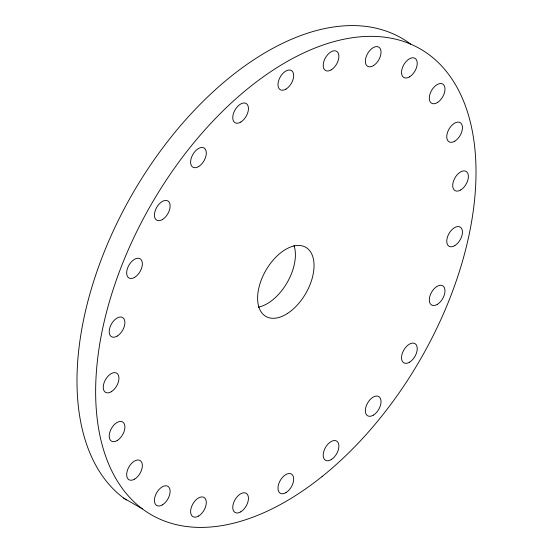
<?xml version="1.0" encoding="UTF-8"?>
<svg xmlns="http://www.w3.org/2000/svg" width="553" height="553" viewBox="0 0 553 553"><rect width="100%" height="100%" fill="white"/><g stroke="black" fill="none" stroke-linecap="round" stroke-linejoin="round"><path stroke-width="0.83" d="M123.623 498.059L142.273 508.822M126.361 500.03A268.965 155.289 -60 0 1 140.87 179.849A268.965 155.289 -60 0 1 410.727 44.178M293.968 245.401A39.913 23.046 -60 0 1 287.131 282.638A39.913 23.046 -60 0 1 258.299 307.178M437.319 304.364A11.108 6.415 -60 0 0 443.859 286.82A11.108 6.415 -60 0 0 430.262 295.012A11.108 6.415 -60 0 0 437.319 304.364M454.773 245.629A11.108 6.415 -60 0 0 461.313 228.085A11.108 6.415 -60 0 0 447.716 236.276A11.108 6.415 -60 0 0 454.773 245.629M409.552 362.187A11.108 6.415 -60 0 0 416.091 344.637A11.108 6.415 -60 0 0 402.494 352.835A11.108 6.415 -60 0 0 409.552 362.187M460.725 189.969A11.108 6.415 -60 0 0 467.264 172.425A11.108 6.415 -60 0 0 453.667 180.617A11.108 6.415 -60 0 0 460.725 189.969M285.998 492.612A11.108 6.415 -60 0 0 292.537 475.062A11.108 6.415 -60 0 0 278.94 483.26A11.108 6.415 -60 0 0 285.998 492.612M198.631 516.018A11.108 6.415 -60 0 0 205.177 498.474A11.108 6.415 -60 0 0 191.573 506.666A11.108 6.415 -60 0 0 198.631 516.018M240.776 511.843A11.108 6.415 -60 0 0 247.315 494.299A11.108 6.415 -60 0 0 233.719 502.49A11.108 6.415 -60 0 0 240.776 511.843M331.219 459.626A11.108 6.415 -60 0 0 337.765 442.082A11.108 6.415 -60 0 0 324.162 450.273A11.108 6.415 -60 0 0 331.219 459.626M373.358 415.144A11.108 6.415 -60 0 0 379.904 397.593A11.108 6.415 -60 0 0 366.307 405.784A11.108 6.415 -60 0 0 373.358 415.144M437.319 102.609A11.108 6.415 -60 0 0 443.859 85.058A11.108 6.415 -60 0 0 430.262 93.257A11.108 6.415 -60 0 0 437.319 102.609M454.773 141.188A11.108 6.415 -60 0 0 461.313 123.644A11.108 6.415 -60 0 0 447.716 131.835A11.108 6.415 -60 0 0 454.773 141.188M322.095 476.52A268.965 155.289 -60 0 0 429.377 54.941A268.965 155.289 -60 0 0 106.003 314.187A268.965 155.289 -60 0 0 322.095 476.52M287.463 313.468A39.913 23.046 -60 0 0 309.404 250.364A39.913 23.046 -60 0 0 260.608 281.816A39.913 23.046 -60 0 0 287.463 313.468M331.219 69.858A11.108 6.415 -60 0 0 337.765 52.307A11.108 6.415 -60 0 0 324.162 60.505A11.108 6.415 -60 0 0 331.219 69.858M373.358 65.683A11.108 6.415 -60 0 0 379.904 48.132A11.108 6.415 -60 0 0 366.307 56.33A11.108 6.415 -60 0 0 373.358 65.683M409.552 76.853A11.108 6.415 -60 0 0 416.091 59.309A11.108 6.415 -60 0 0 402.494 67.501A11.108 6.415 -60 0 0 409.552 76.853M285.998 89.088A11.108 6.415 -60 0 0 292.537 71.544A11.108 6.415 -60 0 0 278.94 79.736A11.108 6.415 -60 0 0 285.998 89.088M198.631 166.564A11.108 6.415 -60 0 0 205.177 149.013A11.108 6.415 -60 0 0 191.573 157.204A11.108 6.415 -60 0 0 198.631 166.564M240.776 122.075A11.108 6.415 -60 0 0 247.315 104.531A11.108 6.415 -60 0 0 233.719 112.722A11.108 6.415 -60 0 0 240.776 122.075M162.444 219.513A11.108 6.415 -60 0 0 168.99 201.969A11.108 6.415 -60 0 0 155.386 210.161A11.108 6.415 -60 0 0 162.444 219.513M134.676 277.336A11.108 6.415 -60 0 0 141.222 259.786A11.108 6.415 -60 0 0 127.619 267.984A11.108 6.415 -60 0 0 134.676 277.336M117.222 336.072A11.108 6.415 -60 0 0 123.761 318.528A11.108 6.415 -60 0 0 110.165 326.719A11.108 6.415 -60 0 0 117.222 336.072M111.271 391.731A11.108 6.415 -60 0 0 117.81 374.181A11.108 6.415 -60 0 0 104.213 382.379A11.108 6.415 -60 0 0 111.271 391.731M117.222 440.513A11.108 6.415 -60 0 0 123.761 422.962A11.108 6.415 -60 0 0 110.165 431.16A11.108 6.415 -60 0 0 117.222 440.513M134.676 479.092A11.108 6.415 -60 0 0 141.222 461.548A11.108 6.415 -60 0 0 127.619 469.739A11.108 6.415 -60 0 0 134.676 479.092M162.444 504.848A11.108 6.415 -60 0 0 168.99 487.304A11.108 6.415 -60 0 0 155.386 495.495A11.108 6.415 -60 0 0 162.444 504.848"/></g></svg>
